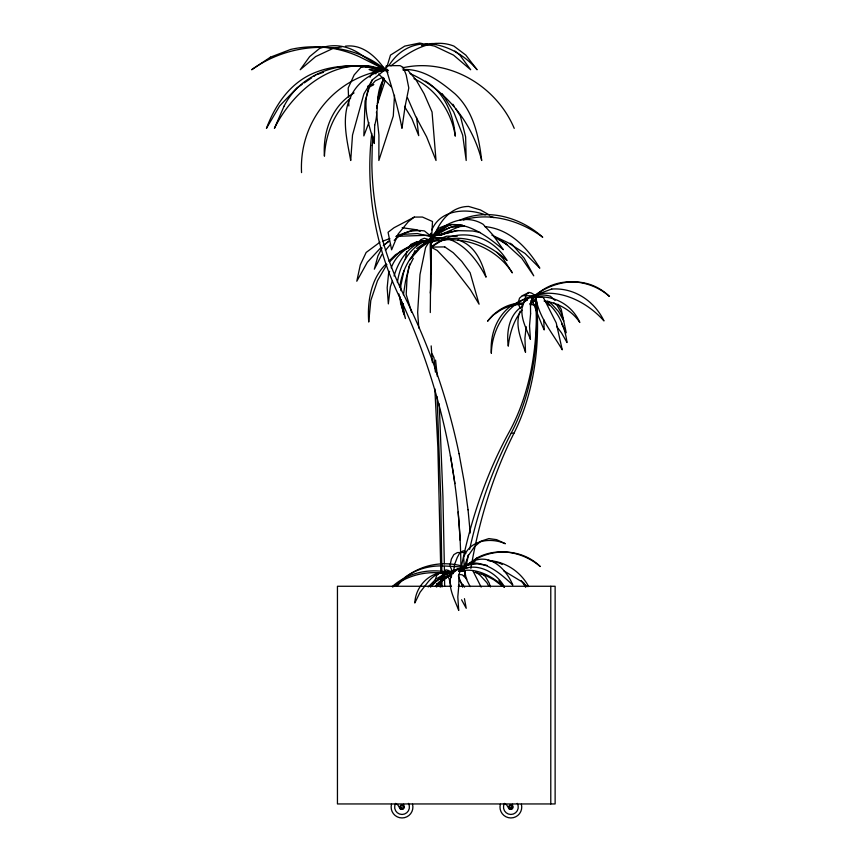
<?xml version="1.0" encoding="UTF-8"?>
<svg xmlns="http://www.w3.org/2000/svg" width="861" height="861" viewBox="0 0 861 861"><rect width="100%" height="100%" fill="white"/><g stroke="black" fill="none" stroke-linecap="round" stroke-linejoin="round"><path stroke-width="1.29" d="M430.887 273.916L431.2 234.353M372.243 145.337L371.877 164.688C372.576 209.567 383.285 254.253 403.518 294.354C428.95 344.723 447.58 398.46 459.053 453.715M430.446 236.355L430.5 233.805M430.963 233.223L430.296 312.543M430.296 293.052C432.437 273.206 429.176 253.392 430.575 233.535M460.926 567.474C460.194 473.485 438.981 379.679 398.471 294.817C374.761 244.901 365.312 188.301 371.78 133.412M396.168 236.883L403.411 234.321L417.434 233.557L431.662 236.818L432.502 221.514L422.45 217.047L414.302 217.09L394.004 227.745L388.074 232.276L391.604 249.819L398.169 234.009L408.383 221.621L414.302 217.09M301.554 172.609C298.885 121.25 335.144 77.103 386.051 69.752L377.279 70.86M376.72 108.088L376.914 105.483M372.243 145.444L372.996 136.339M526.168 326.631L524.919 338.298L525.522 352.278C521.088 339.073 514.491 325.038 520.141 311.144M451.282 577.591L451.605 575.266M403.4 294.763L405.499 281.256L408.921 267.082L413.312 258.289M405.273 259.409L406.801 251.595M524.123 302.114L526.093 294.892M409.718 264.036L407.081 276.768L406.198 294.537L411.536 312.102M450.185 564.719L451.358 559.112L453.855 554.624L457.331 552.579L463.616 552.439L465.844 553.257M399.795 286.961C402.378 266.953 414.227 247.537 432.932 238.96M403.97 270.838L400.839 285.615L400.946 290.674M377.516 103.298L383.242 79.61M377.678 99.209L383.027 79.416M397.395 282.494C399.978 263.401 410.988 244.395 430.694 239.25L425.582 247.559L419.985 274.573L417.66 312.382L418.823 328.095M386.793 67.309L390.485 55.115L404.767 46.096L419.63 43.05L422.116 43.556M518.085 302.868L519.549 298.143L522.358 295.678L528.902 292.428L531.485 293.041L535.962 295.893A174.6 108.594 88.5 0 1 536.909 332.583M435.16 580.292L436.624 575.568L439.433 573.103L452.595 573.243L448.559 570.456L445.976 569.853L443.167 572.317M442.802 573.491L440.175 584.554L440.251 587.17M368.799 89.038L365.075 100.974L363.848 135.898L368.928 122.51M377.398 103.89L385.201 80.654M392.412 280.794L390.345 286.788L388.333 303.901L387.17 287.832L388.569 273.561L389.624 271.28M394.058 276.004C398.266 261.787 406.758 248.398 420.685 242.124C435.774 239.681 446.138 224.226 462.54 225.184M369.175 87.844L372.049 79.976M411.827 257.816L415.024 250.486M369.972 77.307L371.059 74.929L377.775 67.384M391.217 267.857C396.932 252.015 412.968 242.856 428.918 240.208L431.759 237.614M381.961 254.361L374.341 269.181L377.947 255.857L382.09 247.946M386.88 264.51L377.505 280.697L370.8 300.532L368.723 322.057C367.238 301.533 370.822 278.921 386.083 263.961M521.217 307.334L525.113 300.812L527.427 299.703M408.34 248.312L410.923 244.352L416.746 241.801L430.231 239.971L424.312 238.26L420.652 239.788L416.789 245.74M431.878 229.833C440.552 209.148 466.963 207.921 485.292 214.852M396.986 586.33C413.506 565.01 443.017 558.703 467.824 567.862M522.014 310.154C513.716 320.174 509.637 333.358 508.281 346.165C506.257 331.582 509.228 313.974 522.928 305.978M431.221 586.061L433.686 582.962L441.973 577.623L451.164 574.502L445.761 577.193L438.55 582.413L435.268 586.535M394.187 240.359A103.589 58.483 69.6 0 1 424.451 230.952L431.662 236.818L438.723 228.305C461.442 216.391 486.443 235.462 503.319 249.679L492.955 235.021L483.086 224.269C465.048 213.302 444.76 222.827 431.662 236.818L428.208 235.193M388.752 65.845C410.869 30.415 453.951 42.157 477.091 69.752L465.833 55.115L453.908 46.096C430.468 36.905 408.738 52.241 390.905 65.899M385.405 250.357L390.571 244.341M409.556 260L420.265 247.914L432.932 239.057L416.563 242.296L400.064 251.541L389.699 261.733M436.71 586.89L442.963 580.099L451.508 574.319L442.177 580.551L436.452 586.685M380.971 247.548L367.303 262.293L356.798 281.224L360.285 264.93L366.14 252.477L379.97 242.167M531.797 299.402L535.897 295.42L541.677 297.432M428.175 586.911L436.279 578.796L448.107 572.113L459.031 568.927L450.604 571.575L439.476 578.108L430.478 587.127M350.707 98.003C333.95 112.328 325.598 134.542 324.436 156.175C322.681 131.905 332.034 105.3 354.054 92.923M388.914 261.184L395.511 254.695L413.022 244.75L432.932 239.067M396.404 585.523L405.37 576.978A86.326 71.452 58.9 0 1 446.138 566.097L463.907 567.076L466.361 579.162L470.149 586.642M434.601 235.01L437.442 232.416L450.583 227.347L463.1 226.303M527.029 294.075L528.902 292.428M383.274 245.686L389.452 240.671M555.087 300.457L550.416 296.238C536.575 291.944 522.089 299.542 510.325 306.398C496.022 317.44 489.974 335.661 491.34 353.29C491.954 327.374 508.743 300.65 535.51 295.818C555.453 275.94 589.085 278.232 609.373 296.367C586.965 274.734 554.796 279.179 532.044 297.486M392.293 586.61C408.469 571.822 432.136 567.356 452.951 573.587L448.42 571.467A69.063 40.618 77.1 0 0 427.121 583.177L420.103 592.207L414.808 603.012C415.691 583.876 433.675 567.819 452.951 573.587L438.809 572.813A69.063 64.973 31 0 0 400.709 581.509L392.713 586.987M384.006 244.976L389.333 241.005M525.608 301.07L527.589 299.639M453.898 572.124L458.859 568.529L464.079 568.325M421.578 245.697L430.694 239.25L416.627 248.549M431.662 236.818L449.076 224.581M302.136 84.356L296.841 87.973L279.567 106.021L266.447 128.354C274.702 106.344 288.166 85.723 309.734 74.929C332.357 63.908 357.972 64.284 382.036 69.752L359.209 65.64L337.447 67.384M304.256 82.904L311.682 77.834M313.802 76.381L315.922 74.929M458.891 571.101C475.143 561.114 496.054 571.36 504.471 587.008M530.86 302.868L536.263 300.188L530.516 302.136M452.703 572.888L450.507 573.943L446.73 573.63L449.291 579.292L450.83 585.631M475.089 561.254L465.995 565.246L477.091 563.869L487.078 565.365M459.074 571.489C475.401 566.635 492.524 576.31 504.266 587.159L498.939 580.475M459.839 220.212C487.735 207.673 520.765 217.392 542.731 237.238C520.421 220.567 490.544 211.924 463.283 219.942M452.133 224.312L447.171 226.26L433.879 235.311L441.876 235.311L435.741 233.514M473.001 562.685L465.995 565.246L473.195 563.417M531.861 298.789L535.617 297.422M458.902 570.305L463.907 568.475M396.953 235.796L411.773 230.436L418.209 230.533M382.445 241.274L389.85 238.583M317.182 74.487L323.521 72.27M368.024 86.939L372.856 85.325M451.508 231.222L439.67 234.999L460.398 226.174L464.251 225.991M387.654 69.397C371.435 72.346 356.734 82.365 350.244 97.82C341.021 117.914 346.994 139.859 350.718 160.501L352.515 135.037L363.934 93.763L372.565 79.718L384.264 70.398L386.643 69.687M376.16 70.042L381.143 68.632L383.102 70.042M367.582 86.251L373.803 84.529M458.16 230.457L439.67 234.999L456.05 230.597L472.786 230.996L480.481 232.556M363.288 66.803L360.877 67.384L354.162 74.929L348.199 87.973L348.533 96.992M365.699 66.222L368.099 65.64L385.879 69.752L382.166 66.458M421.524 45.59L427.713 44.32M431.436 43.556L436.387 43.556M341.666 46.86L332.959 48.464L315.643 56.578L300.209 69.752L309.68 56.578L319.571 48.464A141.258 76.112 -90 0 1 363.751 56.578L385.136 69.752C376.085 56.686 362.513 43.889 345.401 46.182M402.27 67.901C448.204 57.267 496.334 85.626 514.221 128.354M530.925 300.521L536.242 299.962M459.214 571.575L464.531 571.015M396.028 236.355L427.11 235.279M530.57 297.475L538.394 297.163M522.358 295.678L535.51 295.818A174.6 109.046 90 0 1 511.197 433.158A379.787 237.206 90 0 0 469.632 549.361M451.498 586.266L337.447 586.266L337.447 803.948L555.13 803.948L555.13 586.266L458.203 586.266M457.352 236.162L446.751 236.151L430.005 242.371C460.269 233.74 495.29 246.16 512.338 272.872L503.093 258.591L496.894 252.295M523.294 303.147C509.26 302.448 495.85 310.208 487.563 321.239L493.235 315.104L500.133 310.39A47.656 44.837 31 0 1 522.466 304.288M511.197 433.158L513.974 433.212A174.6 108.594 88.5 0 0 535.962 295.893M538.19 297.023C555.937 295.807 572.705 306.193 579.819 322.455C571.801 310.52 558.219 302.803 544.055 300.973M488.058 560.522C505.127 561.329 520.647 571.596 528.708 586.589M530.085 304.59L536.177 304.923L529.73 303.675M444.384 237.873L440.671 237.658L427.088 240.736L434.622 237.442L445.18 238.099M403.411 69.558C423.386 68.632 440.391 81.558 454.931 93.763C473.528 110.994 478.813 136.35 481.686 160.501C472.237 122.779 445.901 89.307 410.008 73.551M535.833 300.36L532.055 300.048C536.102 309.895 539.739 320.066 544.163 329.946L543.765 319.689M402.862 69.892L407.931 70.398L415.949 79.718L424.096 93.763L432.05 111.995L436.021 160.501L426.615 136.845L415.476 116.052L407.522 97.82M458.795 574.384L462.303 574.847L466.963 579.141M402.152 227.713L416.724 229.801L420.168 231.415M484.797 226.604C509.658 228.811 527.599 247.925 539.815 268.169L525.059 253.457L507.968 242.651L491.889 235.171M425.829 44.32L434.504 46.096L453.532 55.115L470.676 69.752L459.882 55.115L454.834 51.014M385.943 70.021L388.429 70.527M488.467 560.36L499.907 563.191L502.178 564.504M474.96 572.361L484.969 575.062L493.999 579.873L501.898 585.749M465.274 551.363L463.283 550.792L459.806 552.848L457.32 557.325L454.576 564.461L453.295 573.491L449.948 565.849M490.253 216.445L493.966 217.639M376.44 72.518L369.078 69.493L385.76 70.753L387.977 72.249M457.955 239.982C474.583 244.685 482.149 261.766 486.045 277.177C477.833 260.991 465.532 244.685 447.731 238.691M413.99 78.652C436.355 89.21 451.605 111.962 455.286 136.156C453.564 114.664 444.717 92.504 425.431 81.106M504.718 803.916L506.612 804.831L509.185 809.114A2.508 2.508 0 0 0 512.467 808.178L512.467 804.282M395.877 803.916L397.771 804.831L400.343 809.114A2.508 2.508 0 0 0 403.626 808.178L403.626 804.282M503.663 570.725L522.767 582.284L527.083 586.685M489.457 215.067L480.449 209.933L468.642 206.436C448.839 206.522 436.484 225.345 432.157 242.705L431.383 233.546M509.916 243.146L512.155 244.502L524.231 258.278L533.755 275.832L521.744 258.246L506.569 244.416L494.268 236.947M499.983 239.724L507.549 245.03L505.633 243.265M553.924 302.964L557.035 305.343L560.931 312.134L563.74 321.013L558.595 311.607L551.793 304.17L547.639 301.006M482.214 574.018L485.324 576.396L489.22 583.188L490.426 586.987M475.929 572.059L480.083 575.223L486.885 582.66L488.811 586.19M545.4 300.812L549.221 305.472M545.067 300.79C558.229 310.95 564.87 326.416 567.033 342.549L561.555 332.959L556.55 326.233M378.625 73.949L391.217 86.832M464.553 587.159L459.978 581.293M557.96 304.277L561.211 309.228L566.237 332.798L561.684 323.865M521.314 580.551L525.479 586.965M452.897 104.256L454.253 106.398M455.62 108.551L460.377 116.052L465.629 136.845L466.188 160.501L462.669 135.037L453.725 111.995L442.177 93.763M404.713 106.839L411.87 118.603L418.715 135.64L416.509 117.3M461.582 599.794L466.231 608.286L464.434 598.653M523.402 582.402L525.78 586.847M472.883 570.8L481.181 587.084M432.125 353.946L433.987 357.756L435.418 372.156M462.658 586.653L458.332 575.848M518.505 304.008L520.184 308.582M436.419 583.715L437.27 586.007M375.202 71.56L375.794 73.885M459.053 453.672L464.165 481.654L468.05 509.83M450.421 455.544L454.909 483.613M398.901 293.945L403.766 314.017L403.303 303.675M432.394 362.481L431.178 345.896M435.569 360.07L437.323 376.397M376.44 111.995L378.926 135.037L378.851 160.501L393.283 116.052L394.51 95.27M468.05 509.809L470.224 533.002M458.16 511.886L460.183 540.288M400.15 296.948L400.591 303.201L405.445 318.559L401.118 299.531M434.827 388.795L437.862 447.505L440.8 571.629M439.228 403.895L442.931 496.7L444.33 563.794M437.087 396.76L440.724 496.969L441.887 572.317M348.619 99.575L348.856 106.021M444.362 566.452L444.653 586.395M440.897 579.582L440.983 586.212M441.93 576.3L442.027 586.954M550.782 586.266L550.782 803.948M535.51 295.818A174.6 109.046 90 0 1 509.109 432.168A379.787 237.206 90 0 0 461.109 568.034M462.583 587.041A379.787 237.206 90 0 1 462.97 584.544M464.413 575.826A379.787 237.206 90 0 1 465.284 570.865M465.747 568.389A379.787 237.206 90 0 1 468.492 554.602M470.881 568.4A379.787 236.215 88.5 0 1 471.516 564.708M471.957 562.244A379.787 236.215 88.5 0 1 513.974 433.212M412.537 804.249A10.881 10.881 0 0 1 402.022 817.95A10.881 10.881 0 0 1 391.507 804.249M408.437 803.367A7.405 7.405 0 0 1 402.022 814.463A7.405 7.405 0 0 1 395.619 803.367M521.379 804.249A10.881 10.881 0 0 1 510.864 817.95A10.881 10.881 0 0 1 500.349 804.249M517.278 803.367A7.405 7.405 0 0 1 510.864 814.463A7.405 7.405 0 0 1 504.46 803.367M374.696 125.146L374.298 143.486C369.197 125.566 361.878 106.764 368.702 88.242L375.256 80.88L382.639 77.339L384.307 78.599C374.46 92.116 379.443 109.928 374.696 125.146M458.881 584.856L457.804 596.899L458.719 610.449C454.425 598.686 446.794 586.319 451.767 573.523L456.717 569.164L462.626 567.862L463.315 566.344L460.248 569.896L458.752 576.149L458.881 584.856M530.591 313.802L529.515 325.845L530.43 339.385C526.136 327.632 518.505 315.266 523.477 302.469L528.428 298.11L534.337 296.797L535.025 295.291L531.958 298.842L530.462 305.095L530.591 313.802M405.176 106.021L401.947 128.354C398.18 107.593 391.787 87.456 385.706 67.384L386.417 65.64L400.042 65.64L403.228 67.384L406.188 74.929L408.803 87.973L405.176 106.021M468.276 555.668L464.251 566.947L463.692 557.401C469.449 540.073 490.436 537.07 505.342 543.711L496.593 539.653L488.908 538.588L480.987 541.149L474.465 546.757L468.276 555.668M284.13 106.021L274.411 128.354C293.214 90.222 336.597 53.705 381.294 69.752C345.39 58.419 301.759 71.097 284.13 106.021M476.822 558.014L466.371 565.978C486.928 547.639 520.248 546.886 540.234 566.527C522.982 551.675 497.26 546.853 476.822 558.014M469.74 563.223L464.725 566.925C484.119 548.974 504.524 565.117 512.844 585.082C501.263 574.309 486.766 561.103 469.74 563.223M270.462 57.16L251.627 69.752C290.491 41.737 347.403 38.088 385.351 69.752L360.285 57.16A134.983 119.84 -90 0 0 290.727 49.411L270.462 57.16M441.198 240.919L430.683 247.451C455.964 226.26 489.909 232.793 507.064 260.517C489.758 244.761 464.682 232.739 441.198 240.919M551.718 289.059L537.705 294.193C562.513 289.457 587.762 302.76 603.981 320.916C594.445 300.995 574.126 287.434 551.718 289.059M444.76 246.903L430.855 247.118L437.194 250.443L452.014 265.941L470.429 289.78L479.082 304.202L470.128 272.722L461.744 261.378L453.177 252.66L444.76 246.903M543.442 297.605L535.617 296.023C538.147 316.471 552.192 332.583 562.233 349.803L556.238 322.929L543.442 297.605M400.935 808.953A2.174 2.174 0 0 0 404.196 807.069A2.174 2.174 0 0 0 400.935 805.186A2.174 2.174 0 0 0 400.935 808.953M401.334 808.07A1.302 1.302 0 0 0 403.292 806.94A1.302 1.302 0 0 0 401.334 805.81A1.302 1.302 0 0 0 401.334 808.07M509.777 808.953A2.174 2.174 0 0 0 513.038 807.069A2.174 2.174 0 0 0 509.777 805.186A2.174 2.174 0 0 0 509.777 808.953M510.175 808.07A1.302 1.302 0 0 0 512.134 806.94A1.302 1.302 0 0 0 510.175 805.81A1.302 1.302 0 0 0 510.175 808.07"/></g></svg>
